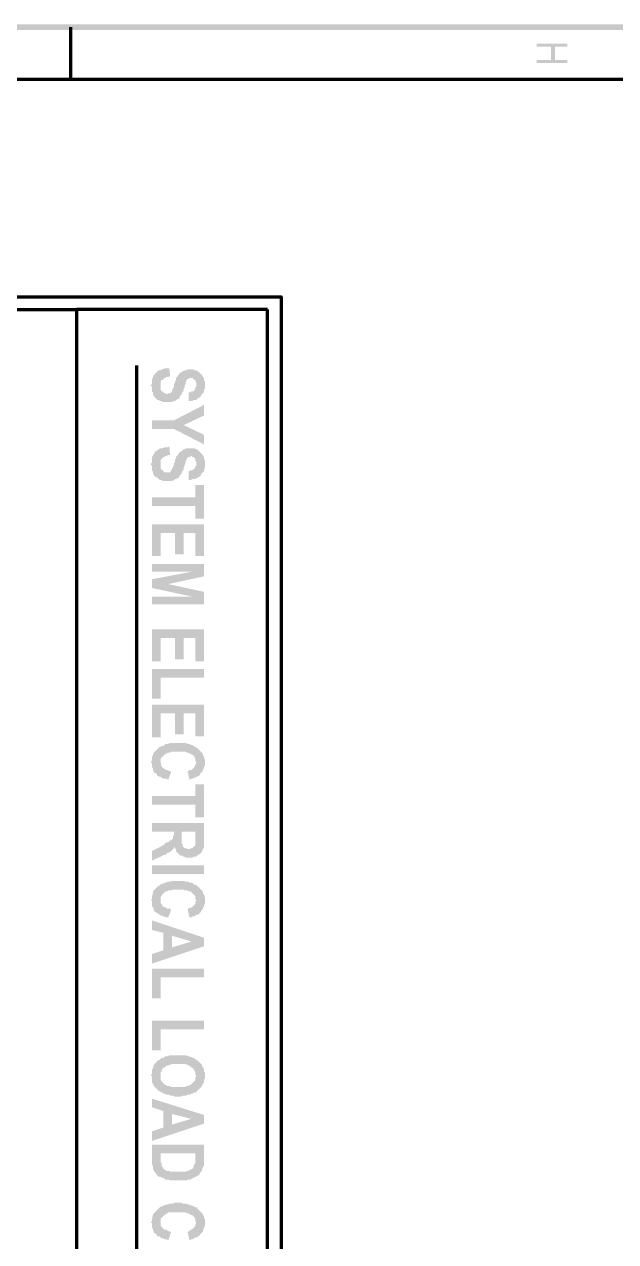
# Model space of a CAD drawing. Header units: inches. Extents: x -186 to 186, y -282 to 282.
# Drawn here: x -113.79 to -91.07, y 235.31 to 282.11 of the extents above; entities that cross this region are included whole.
import ezdxf

# ---------------------------------------------------------------- set-up
doc = ezdxf.new("R2010")
doc.units = ezdxf.units.IN
doc.header["$MEASUREMENT"] = 0
doc.layers.add('H', color=7, linetype='CONTINUOUS', lineweight=100)
doc.layers.add('P', color=250, linetype='CONTINUOUS', lineweight=100)

msp = doc.modelspace()

# ---------------------------------------------------------------- hatches: boundary and pattern name
at = {"layer": 'H', "linetype": 'Continuous'}
for points in [[(186.111, 282.111), (-185.889, 281.889), (-186.111, 282.111)], [(185.889, 281.889), (186.111, 282.111), (-185.889, 281.889)], [(-92.926, 281.259), (-92.926, 281.37), (-94.111, 281.37), (-94.111, 281.259), (-93.556, 281.259), (-93.556, 280.741), (-93.407, 281.259)], [(-92.926, 280.63), (-92.926, 280.741), (-93.407, 280.741), (-93.407, 281.259), (-93.556, 280.741), (-94.111, 280.741), (-94.111, 280.63)], [(-106.852, 268.222), (-106.852, 268.37), (-106.889, 268.481), (-106.889, 268.519), (-106.926, 268.556), (-106.963, 268.63), (-107, 268.667), (-107.074, 268.741), (-107.111, 268.778), (-107.148, 268.778), (-107.185, 268.815), (-107.259, 268.815), (-107.296, 268.852), (-107.519, 268.852), (-107.556, 268.815), (-107.63, 268.815), (-107.667, 268.778), (-107.704, 268.778), (-107.741, 268.741), (-107.815, 268.704), (-107.852, 268.667), (-107.852, 268.63), (-107.889, 268.63), (-107.889, 268.593), (-107.963, 268.519), (-107.963, 268.444), (-108, 268.37), (-108, 268.333), (-108.037, 268.296), (-108.037, 268.185), (-108.074, 268.111), (-108.111, 268.037), (-108.111, 268), (-108.148, 267.963), (-108.185, 267.926), (-108.259, 267.926), (-108.296, 267.889), (-108.37, 267.926), (-108.407, 267.926), (-108.444, 267.963), (-108.481, 268), (-108.519, 268), (-108.556, 268.074), (-108.556, 268.111), (-108.556, 268.185), (-108.556, 268.222), (-108.63, 268.815), (-108.667, 268.778), (-108.704, 268.741), (-108.741, 268.704), (-108.778, 268.667), (-108.815, 268.63), (-108.852, 268.556), (-108.852, 268.519), (-108.889, 268.481), (-108.889, 268.444), (-108.889, 268.407), (-108.889, 268.296), (-108.926, 268.222), (-108.889, 268.185), (-108.889, 268.111), (-108.889, 268.037), (-108.889, 268), (-108.852, 267.963), (-108.852, 267.889), (-108.815, 267.852), (-108.815, 267.815), (-108.778, 267.778), (-108.741, 267.741), (-108.704, 267.704), (-108.667, 267.667), (-108.63, 267.667), (-108.556, 267.63), (-108.519, 267.63), (-108.481, 267.593), (-108.407, 267.593), (-108.185, 267.593), (-108.148, 267.593), (-108.111, 267.593), (-108.037, 267.63), (-108, 267.63), (-107.963, 267.667), (-107.889, 267.704), (-107.852, 267.704), (-107.815, 267.778), (-107.815, 267.815), (-107.778, 267.852), (-107.741, 267.889), (-107.741, 267.926), (-107.667, 268.037), (-107.667, 268.111), (-107.63, 268.148), (-107.63, 268.222), (-107.593, 268.296), (-107.593, 268.37), (-107.556, 268.407), (-107.556, 268.444), (-107.519, 268.481), (-107.481, 268.481), (-107.444, 268.519), (-107.37, 268.519), (-107.333, 268.519), (-107.296, 268.481), (-107.259, 268.444), (-107.222, 268.444), (-107.185, 268.333), (-107.185, 268.259), (-107.185, 267.667), (-107.148, 267.704), (-107.111, 267.741), (-107.037, 267.778), (-107, 267.815), (-107, 267.852), (-106.963, 267.889), (-106.926, 267.926), (-106.889, 267.963), (-106.889, 268), (-106.889, 268.074), (-106.852, 268.111), (-106.852, 268.185)], [(-108.185, 268.593), (-108.222, 268.889), (-108.296, 268.889), (-108.37, 268.889), (-108.481, 268.852), (-108.519, 268.852), (-108.556, 268.815), (-108.63, 268.815), (-108.556, 268.222), (-108.556, 268.296), (-108.556, 268.333), (-108.556, 268.37), (-108.519, 268.444), (-108.481, 268.444), (-108.444, 268.481), (-108.407, 268.519), (-108.37, 268.519), (-108.333, 268.556), (-108.259, 268.556)], [(-107.185, 267.667), (-107.185, 268.259), (-107.185, 268.185), (-107.222, 268.148), (-107.222, 268.111), (-107.259, 268.037), (-107.296, 268), (-107.37, 268), (-107.407, 267.963), (-107.481, 267.963), (-107.481, 267.63), (-107.407, 267.63), (-107.333, 267.63), (-107.296, 267.667), (-107.222, 267.667)], [(-106.889, 267.074), (-106.889, 267.481), (-108.037, 266.889), (-107.667, 266.704)], [(-106.889, 265.963), (-106.889, 266.333), (-107.667, 266.704), (-108.037, 266.889), (-108.889, 266.889), (-108.889, 266.556), (-108.037, 266.556)], [(-106.852, 265.222), (-106.852, 265.333), (-106.889, 265.407), (-106.889, 265.444), (-106.889, 265.481), (-106.963, 265.593), (-107, 265.63), (-107.037, 265.667), (-107.074, 265.704), (-107.111, 265.741), (-107.148, 265.778), (-107.185, 265.778), (-107.259, 265.815), (-107.296, 265.815), (-107.519, 265.815), (-107.556, 265.815), (-107.63, 265.778), (-107.667, 265.778), (-107.704, 265.741), (-107.741, 265.704), (-107.815, 265.667), (-107.852, 265.63), (-107.852, 265.593), (-107.889, 265.593), (-107.889, 265.556), (-107.926, 265.519), (-107.963, 265.481), (-107.963, 265.444), (-108, 265.37), (-108, 265.296), (-108.037, 265.259), (-108.037, 265.185), (-108.074, 265.111), (-108.074, 265.074), (-108.111, 265.037), (-108.111, 265), (-108.148, 264.963), (-108.185, 264.889), (-108.296, 264.889), (-108.37, 264.889), (-108.407, 264.889), (-108.444, 264.926), (-108.481, 264.963), (-108.519, 265), (-108.556, 265.037), (-108.556, 265.074), (-108.556, 265.148), (-108.556, 265.185), (-108.63, 265.778), (-108.667, 265.741), (-108.741, 265.704), (-108.778, 265.667), (-108.778, 265.63), (-108.815, 265.593), (-108.852, 265.556), (-108.852, 265.519), (-108.889, 265.481), (-108.889, 265.407), (-108.889, 265.37), (-108.889, 265.259), (-108.926, 265.222), (-108.926, 265.185), (-108.889, 265.148), (-108.889, 265.074), (-108.889, 265.037), (-108.889, 264.963), (-108.852, 264.926), (-108.852, 264.852), (-108.815, 264.815), (-108.815, 264.778), (-108.778, 264.741), (-108.741, 264.704), (-108.704, 264.704), (-108.667, 264.667), (-108.63, 264.63), (-108.556, 264.593), (-108.519, 264.593), (-108.481, 264.556), (-108.407, 264.556), (-108.185, 264.556), (-108.148, 264.556), (-108.111, 264.556), (-108.037, 264.593), (-108, 264.63), (-107.963, 264.63), (-107.889, 264.667), (-107.852, 264.704), (-107.815, 264.741), (-107.815, 264.778), (-107.778, 264.815), (-107.741, 264.852), (-107.741, 264.889), (-107.704, 264.963), (-107.667, 265), (-107.667, 265.074), (-107.63, 265.148), (-107.63, 265.185), (-107.593, 265.259), (-107.593, 265.333), (-107.556, 265.37), (-107.556, 265.407), (-107.519, 265.444), (-107.481, 265.481), (-107.444, 265.481), (-107.37, 265.519), (-107.333, 265.481), (-107.296, 265.481), (-107.222, 265.407), (-107.222, 265.333), (-107.185, 265.296), (-107.185, 265.222), (-107.185, 264.667), (-107.148, 264.667), (-107.037, 264.741), (-107, 264.778), (-107, 264.815), (-106.963, 264.852), (-106.926, 264.889), (-106.889, 264.926), (-106.852, 265.111), (-106.852, 265.148)], [(-108.185, 265.556), (-108.222, 265.889), (-108.296, 265.852), (-108.37, 265.852), (-108.407, 265.852), (-108.481, 265.815), (-108.519, 265.815), (-108.556, 265.815), (-108.63, 265.778), (-108.556, 265.185), (-108.556, 265.259), (-108.556, 265.333), (-108.556, 265.37), (-108.519, 265.407), (-108.481, 265.444), (-108.444, 265.481), (-108.407, 265.481), (-108.37, 265.519), (-108.333, 265.519), (-108.259, 265.556)], [(-107.185, 264.667), (-107.185, 265.222), (-107.185, 265.148), (-107.222, 265.111), (-107.222, 265.074), (-107.259, 265.037), (-107.259, 265), (-107.296, 265), (-107.37, 264.963), (-107.407, 264.963), (-107.481, 264.926), (-107.481, 264.593), (-107.407, 264.593), (-107.333, 264.63), (-107.296, 264.63), (-107.222, 264.63)], [(-106.889, 263.111), (-106.889, 264.407), (-107.222, 264.407), (-107.222, 263.926), (-108.889, 263.926), (-108.889, 263.593), (-107.222, 263.593), (-107.222, 263.111)], [(-106.889, 261.667), (-106.889, 262.889), (-108.889, 262.889), (-108.889, 261.667), (-108.556, 261.667), (-108.556, 262.556), (-108, 262.556), (-108, 261.741), (-107.667, 261.741), (-107.667, 262.556), (-107.222, 262.556), (-107.222, 261.667)], [(-106.889, 260.889), (-106.889, 261.37), (-108.889, 261.37), (-108.889, 261.074), (-107.333, 261.074)], [(-106.889, 260.889), (-107.333, 261.074), (-108.889, 260.778), (-108.259, 260.593)], [(-106.889, 259.815), (-106.889, 260.296), (-108.259, 260.593), (-108.889, 260.778), (-108.889, 260.444), (-107.333, 260.111)], [(-106.889, 259.815), (-107.333, 260.111), (-108.889, 260.111), (-108.889, 259.815)], [(-106.889, 257.63), (-106.889, 258.852), (-108.889, 258.852), (-108.889, 257.63), (-108.556, 257.63), (-108.556, 258.519), (-108, 258.519), (-108, 257.704), (-107.667, 257.704), (-107.667, 258.519), (-107.222, 258.519), (-107.222, 257.63)], [(-106.889, 257), (-106.889, 257.333), (-108.889, 257.333), (-108.889, 256.185), (-108.556, 256.185), (-108.556, 257)], [(-106.889, 254.741), (-106.889, 255.963), (-108.889, 255.963), (-108.889, 254.704), (-108.556, 254.704), (-108.556, 255.63), (-108, 255.63), (-108, 254.815), (-107.667, 254.815), (-107.667, 255.63), (-107.222, 255.63), (-107.222, 254.741)], [(-108.148, 253.37), (-108.185, 253.407), (-108.222, 253.407), (-108.296, 253.444), (-108.333, 253.444), (-108.407, 253.481), (-108.444, 253.519), (-108.481, 253.519), (-108.481, 253.556), (-108.519, 253.593), (-108.556, 253.778), (-108.593, 254.333), (-108.63, 254.296), (-108.667, 254.259), (-108.704, 254.222), (-108.741, 254.185), (-108.778, 254.148), (-108.815, 254.111), (-108.852, 254.037), (-108.852, 254), (-108.889, 253.963), (-108.889, 253.889), (-108.889, 253.852), (-108.889, 253.815), (-108.926, 253.741), (-108.889, 253.704), (-108.889, 253.593), (-108.889, 253.556), (-108.852, 253.519), (-108.852, 253.444), (-108.815, 253.407), (-108.815, 253.37), (-108.778, 253.333), (-108.704, 253.296), (-108.704, 253.259), (-108.667, 253.222), (-108.593, 253.185), (-108.556, 253.185), (-108.519, 253.148), (-108.444, 253.111), (-108.407, 253.111), (-108.333, 253.111), (-108.259, 253.074)], [(-107.148, 254.296), (-107.222, 254.333), (-107.259, 254.37), (-107.296, 254.37), (-107.333, 254.407), (-107.37, 254.407), (-107.444, 254.444), (-107.481, 254.444), (-107.593, 254.481), (-107.667, 254.481), (-107.704, 254.481), (-107.778, 254.481), (-108.037, 254.481), (-108.074, 254.481), (-108.148, 254.481), (-108.185, 254.481), (-108.296, 254.444), (-108.37, 254.444), (-108.407, 254.407), (-108.444, 254.37), (-108.519, 254.37), (-108.556, 254.333), (-108.593, 254.333), (-108.556, 253.778), (-108.556, 253.889), (-108.519, 253.926), (-108.481, 253.963), (-108.444, 254), (-108.407, 254.037), (-108.37, 254.074), (-108.333, 254.074), (-108.296, 254.111), (-108.259, 254.111), (-108.185, 254.111), (-108.148, 254.148), (-108.074, 254.148), (-107.704, 254.148), (-107.63, 254.148), (-107.519, 254.111), (-107.481, 254.111), (-107.444, 254.074), (-107.407, 254.074), (-107.37, 254.037), (-107.333, 254.037), (-107.296, 254), (-107.259, 253.963), (-107.222, 253.889), (-107.222, 253.852), (-107.222, 253.815), (-107.185, 253.741)], [(-106.852, 253.704), (-106.852, 253.852), (-106.889, 253.926), (-106.889, 253.963), (-106.926, 254), (-106.926, 254.074), (-106.963, 254.111), (-107, 254.148), (-107.037, 254.185), (-107.074, 254.222), (-107.111, 254.259), (-107.148, 254.296), (-107.185, 253.741), (-107.185, 253.704), (-107.222, 253.63), (-107.259, 253.556), (-107.296, 253.519), (-107.333, 253.481), (-107.37, 253.444), (-107.444, 253.444), (-107.481, 253.407), (-107.519, 253.407), (-107.444, 253.074), (-107.37, 253.111), (-107.333, 253.111), (-107.259, 253.148), (-107.148, 253.185), (-107.111, 253.222), (-107.074, 253.222), (-107.037, 253.259), (-107.037, 253.296), (-107, 253.333), (-106.963, 253.37), (-106.926, 253.407), (-106.926, 253.481), (-106.889, 253.519), (-106.889, 253.556), (-106.852, 253.63), (-106.852, 253.667)], [(-106.889, 251.63), (-106.889, 252.889), (-107.222, 252.889), (-107.222, 252.444), (-108.889, 252.444), (-108.889, 252.111), (-107.222, 252.111), (-107.222, 251.63)], [(-106.889, 250.704), (-106.889, 251.407), (-108.889, 251.407), (-108.889, 251.074), (-108.037, 251.074), (-108.037, 251), (-108.037, 250.444), (-108, 250.519), (-108, 250.444), (-107.963, 250.407), (-107.963, 250.333), (-107.926, 250.296), (-107.889, 250.259), (-107.852, 250.222), (-107.815, 250.185), (-107.778, 250.148), (-107.741, 251.074), (-107.222, 251.074), (-107.222, 250.111), (-107.185, 250.111), (-107.148, 250.148), (-107.111, 250.185), (-107.037, 250.222), (-107, 250.259), (-106.963, 250.296), (-106.963, 250.333), (-106.926, 250.407), (-106.889, 250.481), (-106.889, 250.519), (-106.889, 250.556), (-106.889, 250.63)], [(-108.037, 250.444), (-108.037, 251), (-108.037, 250.963), (-108.074, 250.889), (-108.074, 250.852), (-108.074, 250.815), (-108.111, 250.778), (-108.148, 250.741), (-108.185, 250.741), (-108.222, 250.704), (-108.259, 250.667), (-108.333, 250.667), (-108.37, 250.63), (-108.444, 250.556), (-108.889, 250.333), (-108.889, 249.963), (-108.481, 250.148), (-108.444, 250.185), (-108.37, 250.185), (-108.333, 250.222), (-108.296, 250.259), (-108.185, 250.296), (-108.148, 250.333), (-108.111, 250.37), (-108.074, 250.407)], [(-107.222, 250.111), (-107.222, 250.815), (-107.222, 250.667), (-107.222, 250.63), (-107.222, 250.556), (-107.259, 250.519), (-107.296, 250.481), (-107.333, 250.444), (-107.37, 250.444), (-107.407, 250.407), (-107.519, 250.407), (-107.593, 250.444), (-107.63, 250.444), (-107.667, 250.481), (-107.704, 250.519), (-107.704, 250.556), (-107.704, 250.593), (-107.741, 250.63), (-107.741, 251.074), (-107.778, 250.148), (-107.704, 250.148), (-107.667, 250.111), (-107.63, 250.111), (-107.556, 250.074), (-107.333, 250.074), (-107.296, 250.111)], [(-108.889, 249.444), (-106.889, 249.444), (-106.889, 249.778), (-108.889, 249.778)], [(-108.148, 248.074), (-108.185, 248.111), (-108.222, 248.111), (-108.296, 248.111), (-108.333, 248.148), (-108.407, 248.185), (-108.444, 248.185), (-108.481, 248.222), (-108.481, 248.259), (-108.519, 248.296), (-108.556, 248.333), (-108.556, 248.407), (-108.556, 248.444), (-108.593, 249), (-108.63, 249), (-108.667, 248.963), (-108.704, 248.926), (-108.778, 248.852), (-108.815, 248.815), (-108.852, 248.741), (-108.852, 248.704), (-108.889, 248.556), (-108.889, 248.481), (-108.926, 248.444), (-108.889, 248.407), (-108.889, 248.296), (-108.889, 248.222), (-108.852, 248.185), (-108.852, 248.148), (-108.815, 248.111), (-108.815, 248.037), (-108.778, 248), (-108.704, 247.963), (-108.667, 247.926), (-108.593, 247.889), (-108.556, 247.852), (-108.519, 247.852), (-108.444, 247.815), (-108.407, 247.815), (-108.333, 247.778), (-108.259, 247.778)], [(-107.148, 249), (-107.222, 249.037), (-107.259, 249.037), (-107.296, 249.074), (-107.333, 249.111), (-107.37, 249.111), (-107.444, 249.111), (-107.481, 249.148), (-107.556, 249.148), (-107.593, 249.148), (-107.667, 249.185), (-107.704, 249.185), (-107.778, 249.185), (-108.037, 249.185), (-108.074, 249.185), (-108.148, 249.185), (-108.185, 249.148), (-108.259, 249.148), (-108.296, 249.148), (-108.37, 249.111), (-108.407, 249.111), (-108.444, 249.074), (-108.519, 249.074), (-108.593, 249), (-108.556, 248.444), (-108.556, 248.481), (-108.556, 248.519), (-108.556, 248.556), (-108.481, 248.667), (-108.444, 248.704), (-108.407, 248.741), (-108.37, 248.778), (-108.333, 248.778), (-108.296, 248.778), (-108.259, 248.815), (-108.185, 248.815), (-108.148, 248.815), (-108.074, 248.852), (-107.704, 248.852), (-107.63, 248.815), (-107.556, 248.815), (-107.519, 248.815), (-107.481, 248.778), (-107.444, 248.778), (-107.407, 248.778), (-107.37, 248.741), (-107.333, 248.704), (-107.296, 248.667), (-107.259, 248.63), (-107.222, 248.593), (-107.222, 248.556), (-107.222, 248.481), (-107.185, 248.444)], [(-106.852, 248.407), (-106.852, 248.556), (-106.889, 248.667), (-106.926, 248.704), (-106.926, 248.778), (-106.963, 248.815), (-107, 248.852), (-107.037, 248.889), (-107.074, 248.926), (-107.111, 248.963), (-107.148, 248.963), (-107.148, 249), (-107.185, 248.444), (-107.185, 248.407), (-107.222, 248.37), (-107.222, 248.296), (-107.259, 248.259), (-107.296, 248.222), (-107.333, 248.185), (-107.37, 248.148), (-107.444, 248.148), (-107.481, 248.111), (-107.519, 248.111), (-107.444, 247.778), (-107.37, 247.778), (-107.333, 247.815), (-107.259, 247.815), (-107.222, 247.852), (-107.148, 247.889), (-107.111, 247.889), (-107.074, 247.926), (-107.037, 247.963), (-107, 248), (-106.963, 248.074), (-106.926, 248.111), (-106.926, 248.148), (-106.889, 248.185), (-106.889, 248.259), (-106.852, 248.296), (-106.852, 248.37)], [(-106.889, 246.667), (-106.889, 247), (-108.889, 247.667), (-108.889, 247.296), (-108.444, 247.185), (-108.444, 246.519), (-108.111, 247.074), (-107.37, 246.852)], [(-106.889, 246.667), (-107.37, 246.852), (-108.111, 246.63), (-108.111, 247.074), (-108.444, 246.519), (-108.889, 246.37), (-108.889, 246)], [(-106.889, 245.481), (-106.889, 245.815), (-108.889, 245.815), (-108.889, 244.667), (-108.556, 244.667), (-108.556, 245.481)], [(-106.889, 243.481), (-106.889, 243.815), (-108.889, 243.815), (-108.889, 242.667), (-108.556, 242.667), (-108.556, 243.481)], [(-106.852, 241.704), (-106.852, 241.815), (-106.889, 241.852), (-106.889, 241.926), (-106.889, 241.963), (-106.926, 242), (-106.963, 242.074), (-106.963, 242.111), (-107, 242.148), (-107.037, 242.185), (-107.074, 242.222), (-107.111, 242.259), (-107.148, 242.296), (-107.222, 242.333), (-107.259, 242.37), (-107.333, 242.37), (-107.333, 242.407), (-107.407, 242.407), (-107.444, 242.444), (-107.481, 242.444), (-107.593, 242.481), (-107.667, 242.481), (-107.778, 242.481), (-107.852, 242.481), (-107.963, 242.481), (-108.037, 242.481), (-108.111, 242.481), (-108.148, 242.481), (-108.185, 242.481), (-108.296, 242.444), (-108.37, 242.444), (-108.407, 242.407), (-108.444, 242.37), (-108.519, 242.37), (-108.593, 242.296), (-108.63, 242.296), (-108.667, 242.259), (-108.741, 242.185), (-108.778, 242.148), (-108.815, 242.111), (-108.815, 242.074), (-108.852, 242), (-108.852, 241.963), (-108.889, 241.926), (-108.889, 241.852), (-108.889, 241.815), (-108.889, 241.778), (-108.926, 241.704), (-108.889, 241.667), (-108.889, 241.556), (-108.889, 241.444), (-108.852, 241.37), (-108.815, 241.333), (-108.815, 241.296), (-108.778, 241.259), (-108.741, 241.222), (-108.704, 241.185), (-108.667, 241.148), (-108.63, 241.111), (-108.556, 241.074), (-108.556, 241.778), (-108.556, 241.815), (-108.519, 241.852), (-108.519, 241.889), (-108.481, 241.963), (-108.444, 242), (-108.407, 242), (-108.37, 242.037), (-108.333, 242.074), (-108.296, 242.074), (-108.222, 242.111), (-108.185, 242.111), (-108.148, 242.148), (-108.074, 242.148), (-108, 242.148), (-107.778, 242.148), (-107.704, 242.148), (-107.63, 242.148), (-107.519, 242.111), (-107.481, 242.111), (-107.444, 242.074), (-107.407, 242.037), (-107.37, 242.037), (-107.37, 242), (-107.333, 242), (-107.296, 241.963), (-107.259, 241.889), (-107.222, 241.852), (-107.222, 241.815), (-107.222, 241.741), (-107.185, 241.704), (-107.148, 241.111), (-107.148, 241.148), (-107.111, 241.148), (-107.074, 241.185), (-107.037, 241.222), (-107, 241.259), (-106.963, 241.296), (-106.963, 241.333), (-106.926, 241.37), (-106.889, 241.444), (-106.889, 241.519), (-106.852, 241.593), (-106.852, 241.63)], [(-107.148, 241.111), (-107.185, 241.704), (-107.222, 241.63), (-107.222, 241.593), (-107.222, 241.519), (-107.259, 241.481), (-107.296, 241.444), (-107.333, 241.407), (-107.37, 241.37), (-107.407, 241.333), (-107.444, 241.333), (-107.481, 241.296), (-107.519, 241.296), (-107.556, 241.296), (-107.63, 241.259), (-107.667, 241.259), (-108.074, 241.259), (-108.148, 241.259), (-108.185, 241.296), (-108.222, 241.296), (-108.296, 241.296), (-108.333, 241.333), (-108.37, 241.333), (-108.407, 241.37), (-108.444, 241.407), (-108.481, 241.444), (-108.519, 241.481), (-108.556, 241.556), (-108.556, 241.593), (-108.556, 241.63), (-108.556, 241.704), (-108.556, 241.074), (-108.481, 241.037), (-108.444, 241), (-108.407, 241), (-108.333, 240.963), (-108.296, 240.963), (-108.222, 240.963), (-108.185, 240.926), (-108.148, 240.926), (-108.074, 240.926), (-108, 240.889), (-107.778, 240.889), (-107.704, 240.926), (-107.667, 240.926), (-107.593, 240.926), (-107.519, 240.963), (-107.481, 240.963), (-107.444, 240.963), (-107.37, 241), (-107.333, 241), (-107.296, 241.037), (-107.222, 241.037), (-107.185, 241.074)], [(-106.889, 239.852), (-106.889, 240.185), (-108.889, 240.815), (-108.889, 240.481), (-108.444, 240.333), (-108.444, 239.704), (-108.111, 240.222), (-107.37, 240.037)], [(-106.889, 239.852), (-107.37, 240.037), (-108.111, 239.815), (-108.111, 240.222), (-108.444, 239.704), (-108.889, 239.556), (-108.889, 239.185)], [(-106.889, 238.444), (-106.889, 239.037), (-108.889, 239.037), (-108.889, 238.296), (-108.852, 238.222), (-108.852, 238.185), (-108.852, 238.111), (-108.815, 238.074), (-108.815, 238.037), (-108.778, 238), (-108.704, 237.889), (-108.667, 237.852), (-108.63, 237.815), (-108.556, 237.815), (-108.556, 238.704), (-107.222, 238.704), (-107.222, 238.556), (-107.185, 237.815), (-107.148, 237.852), (-107.111, 237.852), (-107.074, 237.889), (-107.037, 237.963), (-107, 238), (-106.963, 238.037), (-106.963, 238.074), (-106.963, 238.111), (-106.926, 238.148), (-106.926, 238.185), (-106.889, 238.222), (-106.889, 238.296), (-106.889, 238.37)], [(-107.185, 237.815), (-107.222, 238.556), (-107.222, 238.407), (-107.222, 238.37), (-107.222, 238.333), (-107.259, 238.296), (-107.259, 238.259), (-107.296, 238.222), (-107.296, 238.148), (-107.333, 238.111), (-107.444, 238.074), (-107.481, 238.037), (-107.556, 238.037), (-107.593, 238), (-107.667, 238), (-107.704, 238), (-108.111, 238), (-108.148, 238), (-108.185, 238), (-108.222, 238.037), (-108.296, 238.037), (-108.333, 238.037), (-108.37, 238.074), (-108.444, 238.111), (-108.444, 238.148), (-108.481, 238.185), (-108.519, 238.222), (-108.519, 238.259), (-108.519, 238.333), (-108.556, 238.37), (-108.556, 238.704), (-108.556, 237.815), (-108.519, 237.778), (-108.481, 237.778), (-108.407, 237.741), (-108.37, 237.704), (-108.333, 237.704), (-108.296, 237.704), (-108.259, 237.704), (-108.185, 237.667), (-108.148, 237.667), (-107.963, 237.667), (-107.889, 237.667), (-107.852, 237.667), (-107.815, 237.667), (-107.667, 237.667), (-107.63, 237.667), (-107.556, 237.667), (-107.519, 237.704), (-107.481, 237.704), (-107.444, 237.704), (-107.407, 237.704), (-107.333, 237.741), (-107.296, 237.778), (-107.259, 237.778)], [(-107.148, 236.63), (-107.222, 236.63), (-107.259, 236.667), (-107.296, 236.667), (-107.333, 236.704), (-107.37, 236.704), (-107.444, 236.741), (-107.481, 236.741), (-107.593, 236.778), (-107.667, 236.778), (-107.704, 236.778), (-107.778, 236.815), (-108.037, 236.815), (-108.074, 236.778), (-108.148, 236.778), (-108.185, 236.778), (-108.296, 236.741), (-108.37, 236.741), (-108.407, 236.704), (-108.444, 236.704), (-108.519, 236.667), (-108.593, 236.63), (-108.556, 236.074), (-108.556, 236.148), (-108.556, 236.185), (-108.519, 236.222), (-108.481, 236.259), (-108.444, 236.296), (-108.407, 236.333), (-108.37, 236.37), (-108.333, 236.37), (-108.296, 236.407), (-108.259, 236.444), (-108.185, 236.444), (-108.148, 236.444), (-108.074, 236.444), (-107.704, 236.444), (-107.63, 236.444), (-107.519, 236.407), (-107.481, 236.407), (-107.444, 236.37), (-107.407, 236.37), (-107.37, 236.333), (-107.333, 236.333), (-107.296, 236.296), (-107.259, 236.259), (-107.222, 236.185), (-107.222, 236.148), (-107.222, 236.111), (-107.185, 236.037)], [(-108.148, 235.704), (-108.185, 235.704), (-108.222, 235.704), (-108.296, 235.741), (-108.333, 235.778), (-108.407, 235.778), (-108.444, 235.815), (-108.481, 235.852), (-108.519, 235.889), (-108.556, 235.963), (-108.556, 236), (-108.556, 236.074), (-108.593, 236.63), (-108.63, 236.593), (-108.667, 236.556), (-108.704, 236.519), (-108.778, 236.444), (-108.815, 236.407), (-108.852, 236.37), (-108.852, 236.333), (-108.889, 236.148), (-108.889, 236.111), (-108.926, 236.037), (-108.889, 236.037), (-108.889, 235.889), (-108.889, 235.852), (-108.852, 235.815), (-108.852, 235.778), (-108.815, 235.704), (-108.815, 235.667), (-108.778, 235.63), (-108.704, 235.593), (-108.704, 235.556), (-108.667, 235.519), (-108.593, 235.519), (-108.556, 235.481), (-108.519, 235.444), (-108.444, 235.444), (-108.407, 235.407), (-108.333, 235.407), (-108.259, 235.37)], [(-106.852, 236.037), (-106.852, 236.185), (-106.889, 236.222), (-106.889, 236.296), (-106.926, 236.333), (-106.926, 236.37), (-106.963, 236.407), (-107, 236.444), (-107.037, 236.481), (-107.074, 236.519), (-107.111, 236.556), (-107.148, 236.593), (-107.148, 236.63), (-107.185, 236.037), (-107.222, 235.963), (-107.222, 235.926), (-107.259, 235.889), (-107.296, 235.815), (-107.333, 235.815), (-107.37, 235.778), (-107.444, 235.741), (-107.481, 235.704), (-107.519, 235.704), (-107.444, 235.37), (-107.37, 235.407), (-107.333, 235.407), (-107.259, 235.444), (-107.222, 235.481), (-107.148, 235.481), (-107.111, 235.519), (-107.074, 235.556), (-107.037, 235.556), (-107.037, 235.593), (-107, 235.63), (-106.963, 235.667), (-106.926, 235.704), (-106.926, 235.778), (-106.889, 235.815), (-106.889, 235.852), (-106.852, 235.926), (-106.852, 235.963)]]:
    msp.add_hatch(color=0, dxfattribs=at).paths.add_polyline_path(points)

# ---------------------------------------------------------------- linework, layer by layer
at = {"layer": 'P', "color": 0, "linetype": 'Continuous'}
for points in [[(-112, 280), (-112, 282)], [(-186, 280), (184, 280), (184, -258)], [(-170.63, 271.63), (-103.926, 271.63), (-103.926, 178.148), (-170.63, 178.148), (-170.63, 271.63)], [(-111.778, 178.852), (-147.519, 178.778), (-147.519, 271.148), (-111.778, 271.148), (-111.778, 178.852)], [(-104.444, 271.148), (-111.778, 271.148), (-111.778, 178.852), (-104.444, 178.852), (-104.444, 271.148)], [(-109.481, 269), (-109.481, 218.815)]]:
    msp.add_lwpolyline(points, dxfattribs=at)

doc.saveas('drawing.dxf')
